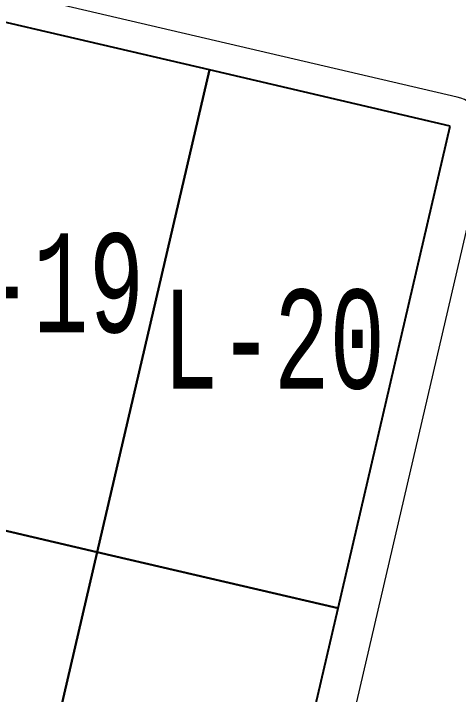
# Model space of a CAD drawing. Header units: millimetres. Extents: x 474016 to 477875, y 2288607 to 2292200.
# Drawn here: x 474283.85 to 474306.34, y 2289488.5 to 2289522.88 of the extents above; entities that cross this region are included whole.
import ezdxf
from ezdxf.enums import TextEntityAlignment as Align

# ---------------------------------------------------------------- set-up
doc = ezdxf.new("R2010")
doc.units = ezdxf.units.MM
doc.header["$LTSCALE"] = 50
doc.layers.add('BANQUETA', color=251, linetype='Continuous', lineweight=5)
doc.layers.add('LOTES', color=6, linetype='Continuous', lineweight=15)
doc.layers.add('CVL_LOTIF', color=1, linetype='Continuous')
doc.layers.add('MZ Y LT', color=7, linetype='Continuous', lineweight=13, true_color=0x0d2bf2)
doc.styles.add('MONOTXT4', font='MONOTXT4.shx', dxfattribs={"width": 0.55})

msp = doc.modelspace()

# ---------------------------------------------------------------- linework, layer by layer
at = {"layer": 'BANQUETA'}
msp.add_lwpolyline([(474172.501, 2289495.413), (474294.239, 2289467.042, 0.414214), (474296.641, 2289468.536), (474307.762, 2289516.258, 0.414214), (474306.268, 2289518.659), (474184.53, 2289547.03)], format="xyb", dxfattribs=at)
at = {"layer": 'CVL_LOTIF'}
for points in [[(474293.754, 2289520.036), (474281.58, 2289522.873), (474275.906, 2289498.525), (474288.08, 2289495.688)], [(474305.928, 2289517.198), (474293.754, 2289520.036), (474288.08, 2289495.688), (474300.254, 2289492.851)], [(474288.08, 2289495.688), (474275.906, 2289498.525), (474270.232, 2289474.177), (474282.406, 2289471.34)], [(474300.254, 2289492.851), (474288.08, 2289495.688), (474282.406, 2289471.34), (474294.58, 2289468.503)]]:
    msp.add_lwpolyline(points, close=True, dxfattribs=at)
at = {"layer": 'LOTES'}
for p, q in [((474288.08, 2289495.688), (474293.754, 2289520.036)), ((474282.406, 2289471.34), (474288.08, 2289495.688))]:
    msp.add_line(p, q, dxfattribs=at)

# ---------------------------------------------------------------- texts
at = {"layer": 'MZ Y LT', "lineweight": 13, "style": 'MONOTXT4', "width": 0.65}
for s, p in [('L-19', (474284.83, 2289509.28)), ('L-20', (474297.004, 2289506.443))]:
    msp.add_text(s, height=5, dxfattribs=at).set_placement(p, align=Align.MIDDLE)

doc.saveas('drawing.dxf')
